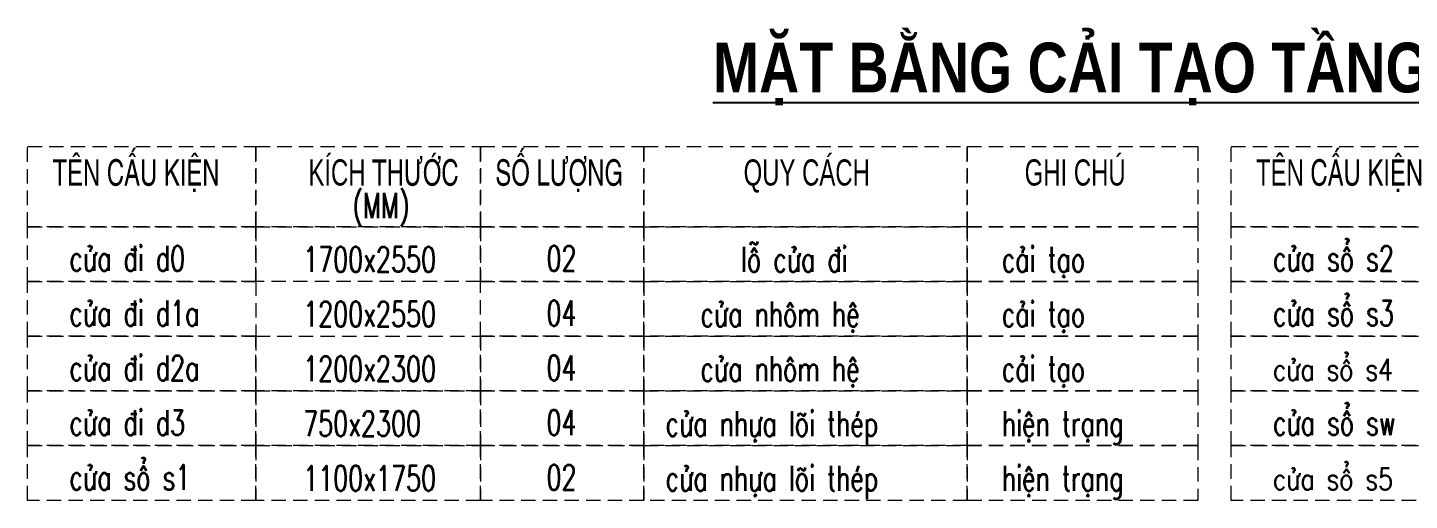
# Model space of a CAD drawing. Header units: millimetres. Extents: x -519517 to -431282, y -372679 to 113618.
# Drawn here: x -478025 to -458841, y -23583 to -17023 of the extents above; entities that cross this region are included whole.
import ezdxf
from ezdxf.enums import TextEntityAlignment as Align

# ---------------------------------------------------------------- set-up
doc = ezdxf.new("R2010")
doc.units = ezdxf.units.MM
doc.header["$LTSCALE"] = 5
doc.linetypes.add('HIDDEN', pattern=[0.375, 0.25, -0.125])
doc.linetypes.add('HIDDENX2', pattern=[0.75, 0.5, -0.25])
for name, color, linetype, lineweight in [('LC MANH DUT', 35, 'HIDDEN', 5), ('LC Text1', 3, 'Continuous', 20), ('LC Text2', 7, 'Continuous', 25)]:
    doc.layers.add(name, color=color, linetype=linetype, lineweight=lineweight)
doc.styles.add('LC 1', font='VHAVANB.TTF')
doc.styles.add('LC 2', font='VHARIALN.TTF', dxfattribs={"width": 0.7})
doc.styles.add('LC 3', font='vnsimli.shx', dxfattribs={"width": 0.75})
doc.styles.add('LC3', font='VHARIALB.TTF', dxfattribs={"width": 0.8})

# ---------------------------------------------------------------- blocks, each defined once
blk = doc.blocks.new('TIEUDE1')
at = {"layer": 'LC Text2', "color": 7, "style": 'LC 1'}
blk.add_attdef('TIªU§Ò', text='', height=5, dxfattribs=at).set_placement((0, 0), align=Align.BOTTOM_CENTER)
blk.add_attdef('TL', text='', height=3, dxfattribs=at).set_placement((0, -2), align=Align.TOP_CENTER)

msp = doc.modelspace()

# ---------------------------------------------------------------- linework, layer by layer
at = {"layer": 'LC MANH DUT', "linetype": 'HIDDENX2', "ltscale": 80}
for points in [[(-478025.1, -18672.5), (-474858.7, -18672.5), (-474858.7, -19785), (-478025.1, -19785)], [(-474858.7, -18672.5), (-471739, -18672.5), (-471739, -19785), (-474858.7, -19785)], [(-471739, -18672.5), (-469471.8, -18672.5), (-469471.8, -19785), (-471739, -19785)], [(-469471.8, -18672.5), (-464981.8, -18672.5), (-464981.8, -19785), (-469471.8, -19785)], [(-464981.8, -18672.5), (-461778.7, -18672.5), (-461778.7, -19785), (-464981.8, -19785)], [(-461315.3, -18672.5), (-458148.9, -18672.5), (-458148.9, -19785), (-461315.3, -19785)], [(-478025.1, -19785), (-474858.7, -19785), (-474858.7, -20544.6), (-478025.1, -20544.6)], [(-474858.7, -19785), (-471739, -19785), (-471739, -20544.6), (-474858.7, -20544.6)], [(-471739, -19785), (-469471.8, -19785), (-469471.8, -20544.6), (-471739, -20544.6)], [(-469471.8, -19785), (-464981.8, -19785), (-464981.8, -20544.6), (-469471.8, -20544.6)], [(-464981.8, -19785), (-461778.7, -19785), (-461778.7, -20544.6), (-464981.8, -20544.6)], [(-461315.3, -19785), (-458148.9, -19785), (-458148.9, -20544.6), (-461315.3, -20544.6)], [(-478025.1, -20544.6), (-474858.7, -20544.6), (-474858.7, -21304.2), (-478025.1, -21304.2)], [(-471739, -20544.6), (-469471.8, -20544.6), (-469471.8, -21304.2), (-471739, -21304.2)], [(-469471.8, -20544.6), (-464981.8, -20544.6), (-464981.8, -21304.2), (-469471.8, -21304.2)], [(-464981.8, -20544.6), (-461778.7, -20544.6), (-461778.7, -21304.2), (-464981.8, -21304.2)], [(-461315.3, -20544.6), (-458148.9, -20544.6), (-458148.9, -21304.2), (-461315.3, -21304.2)], [(-478025.1, -21304.2), (-474858.7, -21304.2), (-474858.7, -22063.7), (-478025.1, -22063.7)], [(-474858.7, -21304.2), (-471739, -21304.2), (-471739, -22063.7), (-474858.7, -22063.7)], [(-471739, -21304.2), (-469471.8, -21304.2), (-469471.8, -22063.7), (-471739, -22063.7)], [(-469471.8, -21304.2), (-464981.8, -21304.2), (-464981.8, -22063.7), (-469471.8, -22063.7)], [(-464981.8, -21304.2), (-461778.7, -21304.2), (-461778.7, -22063.7), (-464981.8, -22063.7)], [(-461315.3, -21304.2), (-458148.9, -21304.2), (-458148.9, -22063.7), (-461315.3, -22063.7)], [(-478025.1, -22063.7), (-474858.7, -22063.7), (-474858.7, -22823.3), (-478025.1, -22823.3)], [(-474858.7, -22063.7), (-471739, -22063.7), (-471739, -22823.3), (-474858.7, -22823.3)], [(-471739, -22063.7), (-469471.8, -22063.7), (-469471.8, -22823.3), (-471739, -22823.3)], [(-469471.8, -22063.7), (-464981.8, -22063.7), (-464981.8, -22823.3), (-469471.8, -22823.3)], [(-464981.8, -22063.7), (-461778.7, -22063.7), (-461778.7, -22823.3), (-464981.8, -22823.3)], [(-461315.3, -22063.7), (-458148.9, -22063.7), (-458148.9, -22823.3), (-461315.3, -22823.3)], [(-478025.1, -22823.3), (-474858.7, -22823.3), (-474858.7, -23582.8), (-478025.1, -23582.8)], [(-474858.7, -22823.3), (-471739, -22823.3), (-471739, -23582.8), (-474858.7, -23582.8)], [(-471739, -22823.3), (-469471.8, -22823.3), (-469471.8, -23582.8), (-471739, -23582.8)], [(-469471.8, -22823.3), (-464981.8, -22823.3), (-464981.8, -23582.8), (-469471.8, -23582.8)], [(-464981.8, -22823.3), (-461778.7, -22823.3), (-461778.7, -23582.8), (-464981.8, -23582.8)], [(-461315.3, -22823.3), (-458148.9, -22823.3), (-458148.9, -23582.8), (-461315.3, -23582.8)]]:
    msp.add_lwpolyline(points, close=True, dxfattribs=at)

# ---------------------------------------------------------------- block references
at = {"layer": 'LC Text2'}
ref = msp.add_blockref('TIEUDE1', (-463220.4, -18128.7), dxfattribs=dict(at, xscale=140.1625041181867, yscale=140.1625041181867, zscale=140.1625041181867))
ref.add_attrib('TIªU§Ò', '%%UmÆt b»ng c¶i t¹o tÇng 2', dxfattribs={"color": 7, "height": 690.218, "style": 'LC3', "width": 0.8}).set_placement((-463220.4, -18128.7), align=Align.BOTTOM_CENTER)

# ---------------------------------------------------------------- texts
at = {"layer": 'LC Text1', "color": 3, "style": 'LC 3'}
for s, height, width, p in [('(MM)', 347.63, 0.7, (-473515.9, -19664.8)), ('cöa ®i d0', 347.63, 0.7, (-477445.4, -20399.6)), ('1700x2550', 347.63, 0.7, (-474200.4, -20411.9)), ('02', 347.63, 0.7, (-470822.3, -20399.6)), ('lç cöa ®i', 347.63, 0.7, (-468121.5, -20411.9)), ('c¶i t¹o', 347.63, 0.7, (-464500.2, -20411.9)), ('cöa sæ s2', 347.63, 0.7, (-460735.6, -20399.6)), ('cöa sæ s3', 347.63, 0.7, (-460735.6, -21159.2)), ('cöa ®i d1a', 347.63, 0.7, (-477445.4, -21159.2)), ('1200x2550', 347.63, 0.7, (-474200.4, -21171.5)), ('04', 347.63, 0.7, (-470822.3, -21159.2)), ('cöa nh«m hÖ', 347.625, 0.7, (-468684.1, -21171.5)), ('c¶i t¹o', 347.63, 0.7, (-464500.2, -21171.5)), ('cöa ®i d2a', 347.63, 0.7, (-477445.4, -21918.7)), ('1200x2300', 347.63, 0.7, (-474200.4, -21931.1)), ('04', 347.63, 0.7, (-470822.3, -21918.7)), ('cöa nh«m hÖ', 347.625, 0.7, (-468684.1, -21931.1)), ('c¶i t¹o', 347.63, 0.7, (-464500.2, -21931.1)), ('cöa sæ s4', 302.02, 0.8, (-460735.6, -21918.7)), ('cöa sæ sw', 347.63, 0.7, (-460735.6, -22678.3)), ('cöa ®i d3', 347.63, 0.7, (-477445.4, -22678.3)), ('750x2300', 347.63, 0.7, (-474200.4, -22690.6)), ('04', 347.63, 0.7, (-470822.3, -22678.3)), ('cöa nhùa lâi thÐp', 347.625, 0.7, (-469168.4, -22690.6)), ('hiÖn tr¹ng', 347.63, 0.7, (-464500.2, -22690.6)), ('cöa sæ s1', 347.63, 0.7, (-477445.4, -23437.9)), ('1100x1750', 347.63, 0.7, (-474200.4, -23450.2)), ('02', 347.63, 0.7, (-470822.3, -23437.9)), ('cöa nhùa lâi thÐp', 347.625, 0.7, (-469168.4, -23450.2)), ('hiÖn tr¹ng', 347.63, 0.7, (-464500.2, -23450.2)), ('cöa sæ s5', 302.02, 0.8, (-460735.6, -23437.9))]:
    msp.add_text(s, height=height, dxfattribs=dict(at, width=width)).set_placement(p)
at = {"layer": 'LC Text2', "lineweight": -2, "style": 'LC 2', "width": 0.8}
for s, height, p in [('tªn cÊu kiÖn', 362.429, (-477680.7, -19213.7)), ('kÝch th\xadíc', 362.43, (-474127.3, -19213.7)), ('sè l\xadîng', 362.43, (-471530.8, -19213.7)), ('quy c¸ch', 362.43, (-468084.6, -19213.7)), ('ghi chó', 362.43, (-464182.4, -19213.7)), ('tªn cÊu kiÖn', 362.429, (-460970.9, -19213.7))]:
    msp.add_text(s, height=height, dxfattribs=at).set_placement(p)

doc.saveas('drawing.dxf')
